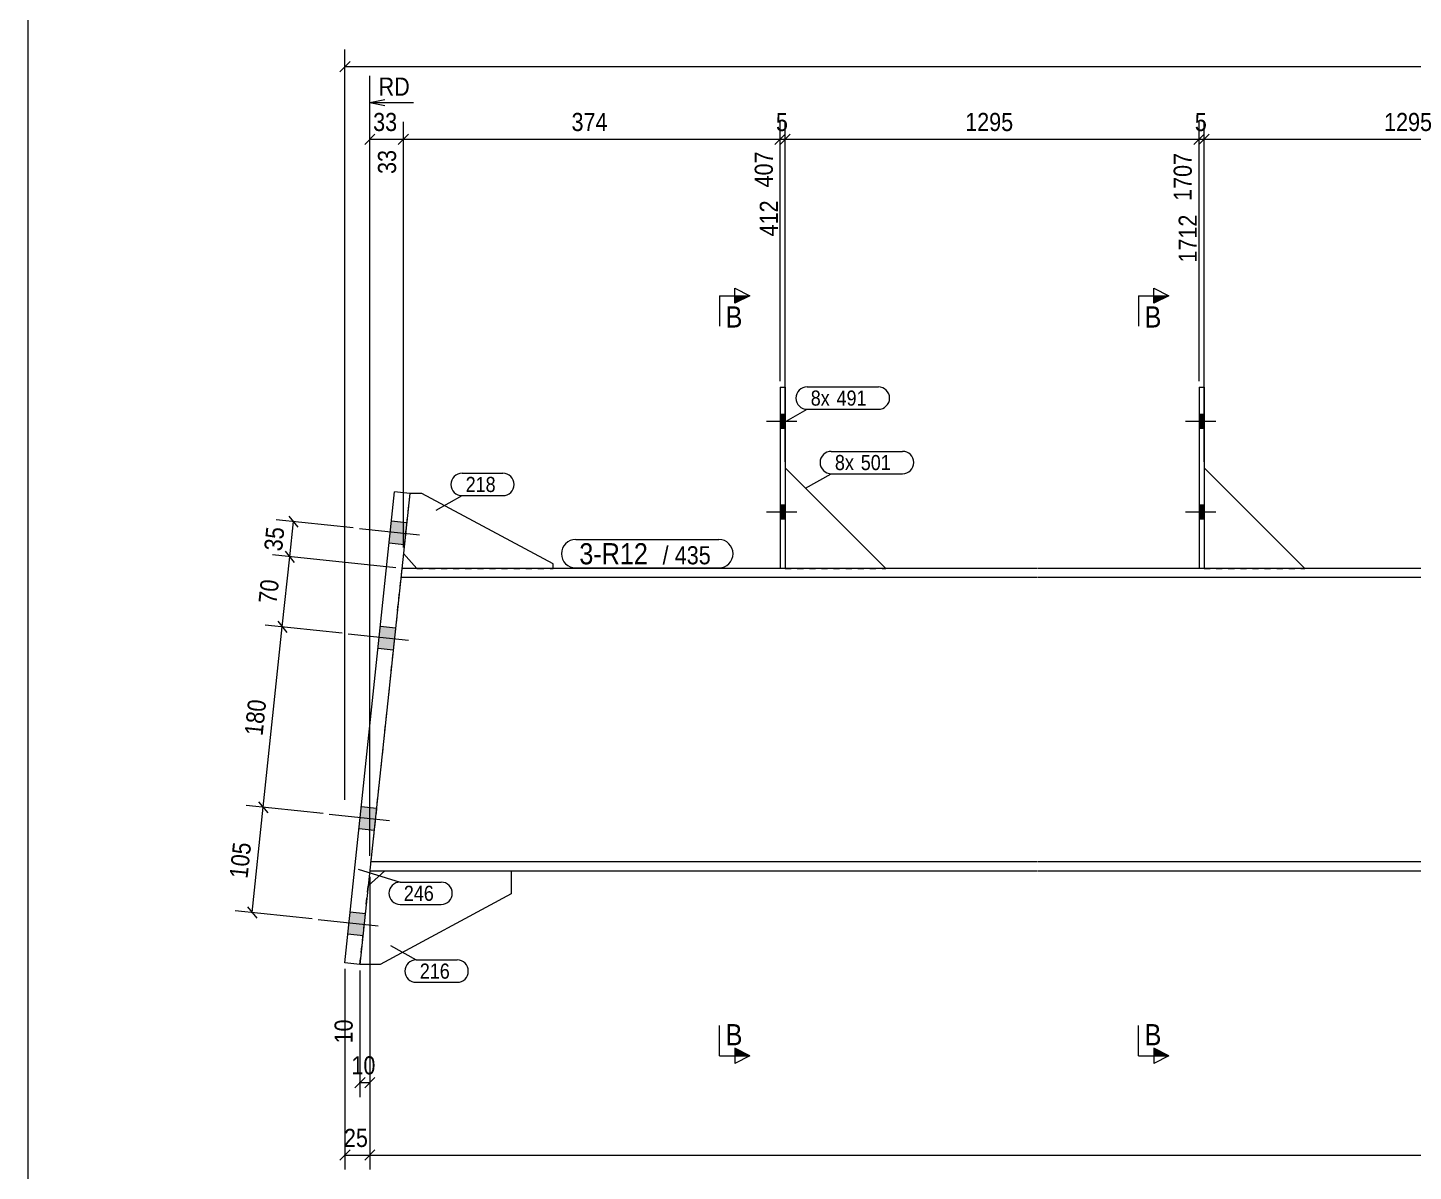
# Model space of a CAD drawing. Header units: millimetres. Extents: x 2 to 825, y 1 to 579.
# Drawn here: x 5 to 234, y 220.1 to 409.2 of the extents above; entities that cross this region are included whole.
import ezdxf

# ---------------------------------------------------------------- set-up
doc = ezdxf.new("R2010")
doc.units = ezdxf.units.MM
doc.linetypes.add('XKITLINE00', pattern=[0])
doc.linetypes.add('XKITLINE01', pattern=[4, 1, -1, 1, -1])
for name, color, linetype, lineweight in [('Bolt', 3, 'Continuous', 0), ('Dimensions', 7, 'Continuous', 0), ('DrawingSheet', 5, 'Continuous', 0), ('Part', 2, 'Continuous', 0), ('PartMark', 7, 'Continuous', 0), ('Section', 6, 'Continuous', 0)]:
    doc.layers.add(name, color=color, linetype=linetype, lineweight=lineweight)
doc.styles.add('ARIAL', font='ARIAL.TTF')

# ---------------------------------------------------------------- blocks, each defined once
blk = doc.blocks.new('*A2')
at = {"layer": 'Bolt'}
for points in [[(129.35, 345.26), (130.19, 345.26), (130.19, 342.93), (129.35, 342.93)], [(129.35, 345.26), (130.19, 345.26), (130.19, 342.93), (129.35, 342.93)], [(129.35, 330.26), (130.19, 330.26), (130.19, 327.93), (129.35, 327.93)], [(129.35, 330.26), (130.19, 330.26), (130.19, 327.93), (129.35, 327.93)]]:
    blk.add_hatch(color=3, dxfattribs=at).paths.add_polyline_path(points, flags=17)
at = {"layer": 'Bolt', "color": 3, "linetype": 'XKITLINE00', "lineweight": 0}
for p, q in [((132.12, 344.09), (127.12, 344.09)), ((132.12, 344.09), (127.12, 344.09)), ((130.19, 345.26), (129.35, 345.26)), ((130.19, 345.26), (129.35, 345.26)), ((130.19, 342.93), (129.35, 342.93)), ((130.19, 342.93), (129.35, 342.93)), ((130.19, 330.26), (129.35, 330.26)), ((130.19, 330.26), (129.35, 330.26)), ((132.12, 329.09), (127.12, 329.09)), ((132.12, 329.09), (127.12, 329.09)), ((130.19, 327.93), (129.35, 327.93)), ((130.19, 327.93), (129.35, 327.93))]:
    blk.add_line(p, q, dxfattribs=at)
blk = doc.blocks.new('*A9')
at = {"layer": 'Bolt'}
for points in [[(198.59, 345.26), (199.42, 345.26), (199.42, 342.93), (198.59, 342.93)], [(198.59, 345.26), (199.42, 345.26), (199.42, 342.93), (198.59, 342.93)], [(198.59, 330.26), (199.42, 330.26), (199.42, 327.93), (198.59, 327.93)], [(198.59, 330.26), (199.42, 330.26), (199.42, 327.93), (198.59, 327.93)]]:
    blk.add_hatch(color=3, dxfattribs=at).paths.add_polyline_path(points, flags=17)
at = {"layer": 'Bolt', "color": 3, "linetype": 'XKITLINE00', "lineweight": 0}
for p, q in [((201.35, 344.09), (196.35, 344.09)), ((201.35, 344.09), (196.35, 344.09)), ((199.42, 345.26), (198.59, 345.26)), ((199.42, 345.26), (198.59, 345.26)), ((199.42, 342.93), (198.59, 342.93)), ((199.42, 342.93), (198.59, 342.93)), ((199.42, 330.26), (198.59, 330.26)), ((199.42, 330.26), (198.59, 330.26)), ((201.35, 329.09), (196.35, 329.09)), ((201.35, 329.09), (196.35, 329.09)), ((199.42, 327.93), (198.59, 327.93)), ((199.42, 327.93), (198.59, 327.93))]:
    blk.add_line(p, q, dxfattribs=at)
blk = doc.blocks.new('*A11')
at = {"layer": 'Bolt'}
for points in [[(67.24, 323.74), (64.75, 324), (65.14, 327.65), (67.62, 327.39)], [(67.24, 323.74), (64.75, 324), (65.14, 327.65), (67.62, 327.39)], [(65.4, 306.34), (62.92, 306.6), (63.3, 310.24), (65.79, 309.98)], [(65.4, 306.34), (62.92, 306.6), (63.3, 310.24), (65.79, 309.98)], [(62.26, 276.5), (59.77, 276.76), (60.15, 280.41), (62.64, 280.15)], [(62.26, 276.5), (59.77, 276.76), (60.15, 280.41), (62.64, 280.15)], [(60.42, 259.1), (57.93, 259.36), (58.32, 263.01), (60.8, 262.74)], [(60.42, 259.1), (57.93, 259.36), (58.32, 263.01), (60.8, 262.74)]]:
    blk.add_hatch(color=3, dxfattribs=at).paths.add_polyline_path(points, flags=17)
at = {"layer": 'Bolt', "color": 3, "linetype": 'XKITLINE00', "lineweight": 0}
for p, q in [((65.14, 327.65), (67.62, 327.39)), ((65.14, 327.65), (67.62, 327.39)), ((59.81, 326.37), (69.75, 325.32)), ((59.81, 326.37), (69.75, 325.32)), ((64.75, 324), (67.24, 323.74)), ((64.75, 324), (67.24, 323.74)), ((63.3, 310.24), (65.79, 309.98)), ((63.3, 310.24), (65.79, 309.98)), ((57.97, 308.96), (67.92, 307.91)), ((57.97, 308.96), (67.92, 307.91)), ((62.92, 306.6), (65.4, 306.34)), ((62.92, 306.6), (65.4, 306.34)), ((60.15, 280.41), (62.64, 280.15)), ((60.15, 280.41), (62.64, 280.15)), ((54.82, 279.13), (64.77, 278.08)), ((54.82, 279.13), (64.77, 278.08)), ((59.77, 276.76), (62.26, 276.5)), ((59.77, 276.76), (62.26, 276.5)), ((52.99, 261.72), (62.93, 260.68)), ((52.99, 261.72), (62.93, 260.68)), ((58.32, 263.01), (60.8, 262.74)), ((58.32, 263.01), (60.8, 262.74)), ((57.93, 259.36), (60.42, 259.1)), ((57.93, 259.36), (60.42, 259.1))]:
    blk.add_line(p, q, dxfattribs=at)
blk = doc.blocks.new('*A12')
at = {"layer": 'Part', "color": 7, "linetype": 'XKITLINE01', "lineweight": 0}
blk.add_line((66.82, 319.76), (61.54, 269.76), dxfattribs=at)
at = {"layer": 'Part', "color": 2, "linetype": 'XKITLINE00', "lineweight": 0}
for p, q in [((171.85, 319.76), (66.82, 319.76)), ((241.09, 319.76), (171.95, 319.76)), ((171.85, 318.26), (66.66, 318.26)), ((241.09, 318.26), (171.95, 318.26)), ((171.85, 271.26), (61.7, 271.26)), ((241.09, 271.26), (171.95, 271.26)), ((61.54, 269.76), (171.85, 269.76)), ((171.95, 269.76), (241.09, 269.76))]:
    blk.add_line(p, q, dxfattribs=at)
blk = doc.blocks.new('*A13')
at = {"layer": 'Part', "color": 2, "linetype": 'XKITLINE00', "lineweight": 0}
blk.add_line((146.85, 319.76), (130.19, 336.43), dxfattribs=at)
at = {"layer": 'Part', "color": 7, "linetype": 'XKITLINE01', "lineweight": 0}
for p, q in [((130.19, 336.43), (130.19, 319.76)), ((130.19, 319.76), (146.85, 319.76))]:
    blk.add_line(p, q, dxfattribs=at)
blk = doc.blocks.new('*A14')
at = {"layer": 'Part', "color": 2, "linetype": 'XKITLINE00', "lineweight": 0}
for p, q in [((129.35, 349.76), (130.19, 349.76)), ((129.35, 349.76), (129.35, 319.76)), ((130.19, 349.76), (130.19, 319.76))]:
    blk.add_line(p, q, dxfattribs=at)
at = {"layer": 'Part', "color": 7, "linetype": 'XKITLINE01', "lineweight": 0}
blk.add_line((130.19, 319.76), (129.35, 319.76), dxfattribs=at)
blk = doc.blocks.new('*A26')
at = {"layer": 'Part', "color": 2, "linetype": 'XKITLINE00', "lineweight": 0}
blk.add_line((216.09, 319.76), (199.42, 336.43), dxfattribs=at)
at = {"layer": 'Part', "color": 7, "linetype": 'XKITLINE01', "lineweight": 0}
for p, q in [((199.42, 336.43), (199.42, 319.76)), ((199.42, 319.76), (216.09, 319.76))]:
    blk.add_line(p, q, dxfattribs=at)
blk = doc.blocks.new('*A27')
at = {"layer": 'Part', "color": 2, "linetype": 'XKITLINE00', "lineweight": 0}
for p, q in [((198.59, 349.76), (199.42, 349.76)), ((198.59, 349.76), (198.59, 319.76)), ((199.42, 349.76), (199.42, 319.76))]:
    blk.add_line(p, q, dxfattribs=at)
at = {"layer": 'Part', "color": 7, "linetype": 'XKITLINE01', "lineweight": 0}
blk.add_line((199.42, 319.76), (198.59, 319.76), dxfattribs=at)
blk = doc.blocks.new('*A30')
at = {"layer": 'Part', "color": 2, "linetype": 'XKITLINE00', "lineweight": 0}
for p, q in [((57.43, 254.55), (65.64, 332.45)), ((68.13, 332.19), (59.91, 254.29)), ((68.13, 332.19), (65.64, 332.45)), ((59.91, 254.29), (57.43, 254.55))]:
    blk.add_line(p, q, dxfattribs=at)
blk = doc.blocks.new('*A31')
at = {"layer": 'Part', "color": 7, "linetype": 'XKITLINE01', "lineweight": 0}
for p, q in [((68.13, 332.19), (67.08, 322.25)), ((69.32, 319.76), (91.82, 319.76))]:
    blk.add_line(p, q, dxfattribs=at)
at = {"layer": 'Part', "color": 2, "linetype": 'XKITLINE00', "lineweight": 0}
for p, q in [((70.15, 332.19), (68.13, 332.19)), ((91.82, 320.53), (70.15, 332.19)), ((67.08, 322.25), (69.32, 319.76)), ((91.82, 319.76), (91.82, 320.53))]:
    blk.add_line(p, q, dxfattribs=at)
blk = doc.blocks.new('*A32')
at = {"layer": 'Part', "color": 2, "linetype": 'XKITLINE00', "lineweight": 0}
for p, q in [((61.28, 267.27), (64.04, 269.76)), ((84.91, 269.76), (84.91, 265.96)), ((84.91, 265.96), (63.25, 254.29)), ((63.25, 254.29), (59.91, 254.29))]:
    blk.add_line(p, q, dxfattribs=at)
at = {"layer": 'Part', "color": 7, "linetype": 'XKITLINE01', "lineweight": 0}
for p, q in [((64.04, 269.76), (84.91, 269.76)), ((59.91, 254.29), (61.28, 267.27))]:
    blk.add_line(p, q, dxfattribs=at)
blk = doc.blocks.new('*A68')
at = {"layer": 'DrawingSheet', "color": 5, "linetype": 'XKITLINE00', "lineweight": 0}
blk.add_line((5, 579), (5, 5), dxfattribs=at)
blk = doc.blocks.new('*A76')
at = {"layer": 'Dimensions', "color": 7, "linetype": 'XKITLINE00', "lineweight": 0}
for p, q in [((57.43, 281.53), (57.43, 405.61)), ((58.28, 403.61), (56.58, 401.91)), ((57.43, 402.76), (642.3, 402.76))]:
    blk.add_line(p, q, dxfattribs=at)
at = {"layer": 'Dimensions', "color": 3}
blk.add_point((57.43, 402.76), dxfattribs=at)
blk = doc.blocks.new('*A77')
at = {"layer": 'Dimensions', "color": 7, "linetype": 'XKITLINE00', "lineweight": 0}
for p, q in [((61.54, 268.76), (61.54, 220.36)), ((57.43, 253.55), (57.43, 220.36)), ((58.28, 223.61), (56.58, 221.91)), ((57.43, 222.76), (61.54, 222.76)), ((62.39, 223.61), (60.7, 221.91))]:
    blk.add_line(p, q, dxfattribs=at)
at = {"layer": 'Dimensions', "color": 3}
for p in [(57.43, 222.76), (61.54, 222.76)]:
    blk.add_point(p, dxfattribs=at)
at = {"layer": 'Dimensions', "color": 3, "style": 'ARIAL', "width": 0.85}
blk.add_text('25', height=3, dxfattribs=at).set_placement((57.26, 224.11))
blk = doc.blocks.new('*A78')
at = {"layer": 'Dimensions', "color": 7, "linetype": 'XKITLINE00', "lineweight": 0}
for p, q in [((61.54, 268.76), (61.54, 232.36)), ((59.91, 253.29), (59.91, 232.36)), ((60.76, 235.61), (59.06, 233.91)), ((59.91, 234.76), (61.54, 234.76)), ((62.39, 235.61), (60.7, 233.91))]:
    blk.add_line(p, q, dxfattribs=at)
at = {"layer": 'Dimensions', "color": 3}
for p in [(59.91, 234.76), (61.54, 234.76)]:
    blk.add_point(p, dxfattribs=at)
at = {"layer": 'Dimensions', "color": 3, "style": 'ARIAL', "width": 0.85}
blk.add_text('10', height=3, rotation=90.0002, dxfattribs=at).set_placement((58.71, 241.23))
blk.add_text('10', height=3, dxfattribs=at).set_placement((58.5, 236.11))
blk = doc.blocks.new('*A79')
at = {"layer": 'Dimensions', "color": 7, "linetype": 'XKITLINE00', "lineweight": 0}
for p, q in [((65.82, 319.87), (45.46, 322.01)), ((47.08, 310.11), (48.3, 321.71)), ((47.54, 322.65), (49.05, 320.78)), ((56.98, 309.07), (44.24, 310.41)), ((46.32, 311.04), (47.83, 309.18))]:
    blk.add_line(p, q, dxfattribs=at)
at = {"layer": 'Dimensions', "color": 3}
for p in [(48.3, 321.71), (47.08, 310.11)]:
    blk.add_point(p, dxfattribs=at)
at = {"layer": 'Dimensions', "color": 3, "style": 'ARIAL', "width": 0.85}
blk.add_text('70', height=3, rotation=83.9784, dxfattribs=at).set_placement((46.11, 313.84))
blk = doc.blocks.new('*A80')
at = {"layer": 'Dimensions', "color": 7, "linetype": 'XKITLINE00', "lineweight": 0}
for p, q in [((58.81, 326.47), (46.08, 327.81)), ((48.16, 328.45), (49.67, 326.58)), ((48.3, 321.71), (48.91, 327.52)), ((65.82, 319.87), (45.46, 322.01)), ((47.54, 322.65), (49.05, 320.78))]:
    blk.add_line(p, q, dxfattribs=at)
at = {"layer": 'Dimensions', "color": 3}
for p in [(48.91, 327.52), (48.3, 321.71)]:
    blk.add_point(p, dxfattribs=at)
at = {"layer": 'Dimensions', "color": 3, "style": 'ARIAL', "width": 0.85}
blk.add_text('35', height=3, rotation=83.9784, dxfattribs=at).set_placement((47.03, 322.54))
blk = doc.blocks.new('*A84')
at = {"layer": 'PartMark', "color": 7, "linetype": 'XKITLINE00', "lineweight": 0}
for p, q in [((59.63, 270.06), (66.56, 267.91)), ((66.56, 267.91), (73.32, 267.91)), ((66.56, 264.21), (73.32, 264.21))]:
    blk.add_line(p, q, dxfattribs=at)
for centre, start, end in [((66.56, 266.06), 90, 270), ((73.32, 266.06), 270, 90)]:
    blk.add_arc(centre, 1.85, start, end, dxfattribs=at)
at = {"layer": 'PartMark', "color": 3, "style": 'ARIAL', "width": 0.85}
blk.add_text('246', height=2.5, dxfattribs=at).set_placement((67.16, 264.81))
blk = doc.blocks.new('*A85')
at = {"layer": 'PartMark', "color": 7, "linetype": 'XKITLINE00', "lineweight": 0}
for p, q in [((76.78, 335.52), (83.54, 335.52)), ((72.53, 329.43), (76.78, 331.82)), ((76.78, 331.82), (83.54, 331.82))]:
    blk.add_line(p, q, dxfattribs=at)
for centre, start, end in [((76.78, 333.67), 90, 270), ((83.54, 333.67), 270, 90)]:
    blk.add_arc(centre, 1.85, start, end, dxfattribs=at)
at = {"layer": 'PartMark', "color": 3, "style": 'ARIAL', "width": 0.85}
blk.add_text('218', height=2.5, dxfattribs=at).set_placement((77.38, 332.42))
blk = doc.blocks.new('*A86')
at = {"layer": 'PartMark', "color": 7, "linetype": 'XKITLINE00', "lineweight": 0}
for p, q in [((64.96, 257.43), (69.2, 255.04)), ((69.2, 255.04), (75.97, 255.04)), ((69.2, 251.34), (75.97, 251.34))]:
    blk.add_line(p, q, dxfattribs=at)
for centre, start, end in [((69.2, 253.19), 90, 270), ((75.97, 253.19), 270, 90)]:
    blk.add_arc(centre, 1.85, start, end, dxfattribs=at)
at = {"layer": 'PartMark', "color": 3, "style": 'ARIAL', "width": 0.85}
blk.add_text('216', height=2.5, dxfattribs=at).set_placement((69.8, 251.94))
blk = doc.blocks.new('*A87')
at = {"layer": 'PartMark', "color": 7, "linetype": 'XKITLINE00', "lineweight": 0}
for p, q in [((95.57, 324.56), (119.22, 324.56)), ((95.57, 319.86), (119.22, 319.86))]:
    blk.add_line(p, q, dxfattribs=at)
for centre, start, end in [((95.57, 322.21), 90, 270), ((119.22, 322.21), 270, 90)]:
    blk.add_arc(centre, 2.35, start, end, dxfattribs=at)
at = {"layer": 'PartMark', "color": 1, "style": 'ARIAL', "width": 0.85}
blk.add_text('3-R12', height=3.5, dxfattribs=at).set_placement((96.17, 320.46))
at = {"layer": 'PartMark', "color": 3, "style": 'ARIAL', "width": 0.85}
for s, p in [('/', (109.93, 320.46)), ('435', (111.94, 320.46))]:
    blk.add_text(s, height=3, dxfattribs=at).set_placement(p)
blk = doc.blocks.new('*A89')
at = {"layer": 'PartMark', "color": 7, "linetype": 'XKITLINE00', "lineweight": 0}
for p, q in [((137.81, 339.14), (149.59, 339.14)), ((133.57, 333.04), (137.81, 335.44)), ((137.81, 335.44), (149.59, 335.44))]:
    blk.add_line(p, q, dxfattribs=at)
for centre, start, end in [((137.81, 337.29), 90, 270), ((149.59, 337.29), 270, 90)]:
    blk.add_arc(centre, 1.85, start, end, dxfattribs=at)
at = {"layer": 'PartMark', "color": 3, "style": 'ARIAL', "width": 0.85}
for s, p in [('8x', (138.41, 336.04)), ('501', (142.68, 336.04))]:
    blk.add_text(s, height=2.5, dxfattribs=at).set_placement(p)
blk = doc.blocks.new('*A90')
at = {"layer": 'PartMark', "color": 7, "linetype": 'XKITLINE00', "lineweight": 0}
for p, q in [((133.81, 349.8), (145.59, 349.8)), ((129.57, 343.71), (133.81, 346.1)), ((133.81, 346.1), (145.59, 346.1))]:
    blk.add_line(p, q, dxfattribs=at)
for centre, start, end in [((133.81, 347.95), 90, 270), ((145.59, 347.95), 270, 90)]:
    blk.add_arc(centre, 1.85, start, end, dxfattribs=at)
at = {"layer": 'PartMark', "color": 3, "style": 'ARIAL', "width": 0.85}
for s, p in [('8x', (134.41, 346.7)), ('491', (138.68, 346.7))]:
    blk.add_text(s, height=2.5, dxfattribs=at).set_placement(p)
blk = doc.blocks.new('*A92')
at = {"layer": 'Section'}
for points in [[(121.85, 364.87), (124.35, 364.87), (121.85, 363.62)], [(121.85, 240.43), (124.35, 239.18), (121.85, 239.18)]]:
    blk.add_hatch(color=3, dxfattribs=at).paths.add_polyline_path(points, flags=17)
at = {"layer": 'Section', "color": 1, "linetype": 'XKITLINE00', "lineweight": 0}
for p, q in [((119.35, 364.87), (119.35, 359.87)), ((119.35, 364.87), (124.35, 364.87)), ((119.35, 239.18), (119.35, 244.18)), ((119.35, 239.18), (124.35, 239.18))]:
    blk.add_line(p, q, dxfattribs=at)
at = {"layer": 'Section', "color": 3, "linetype": 'XKITLINE00', "lineweight": 0}
for p, q in [((121.85, 363.62), (121.85, 366.12)), ((121.85, 366.12), (124.35, 364.87)), ((124.35, 364.87), (121.85, 363.62)), ((124.35, 239.18), (121.85, 240.43)), ((121.85, 240.43), (121.85, 237.93)), ((124.35, 239.18), (121.85, 237.93))]:
    blk.add_line(p, q, dxfattribs=at)
at = {"layer": 'Section', "color": 7, "style": 'ARIAL', "width": 0.85}
for p in [(120.35, 359.62), (120.35, 240.93)]:
    blk.add_text('B', height=3.5, dxfattribs=at).set_placement(p)
blk = doc.blocks.new('*A96')
at = {"layer": 'Section'}
for points in [[(191.09, 364.87), (193.59, 364.87), (191.09, 363.62)], [(191.09, 240.43), (193.59, 239.18), (191.09, 239.18)]]:
    blk.add_hatch(color=3, dxfattribs=at).paths.add_polyline_path(points, flags=17)
at = {"layer": 'Section', "color": 1, "linetype": 'XKITLINE00', "lineweight": 0}
for p, q in [((188.59, 364.87), (188.59, 359.87)), ((188.59, 364.87), (193.59, 364.87)), ((188.59, 239.18), (188.59, 244.18)), ((188.59, 239.18), (193.59, 239.18))]:
    blk.add_line(p, q, dxfattribs=at)
at = {"layer": 'Section', "color": 3, "linetype": 'XKITLINE00', "lineweight": 0}
for p, q in [((191.09, 363.62), (191.09, 366.12)), ((191.09, 366.12), (193.59, 364.87)), ((193.59, 364.87), (191.09, 363.62)), ((193.59, 239.18), (191.09, 240.43)), ((191.09, 240.43), (191.09, 237.93)), ((193.59, 239.18), (191.09, 237.93))]:
    blk.add_line(p, q, dxfattribs=at)
at = {"layer": 'Section', "color": 7, "style": 'ARIAL', "width": 0.85}
for p in [(189.59, 359.62), (189.59, 240.93)]:
    blk.add_text('B', height=3.5, dxfattribs=at).set_placement(p)
blk = doc.blocks.new('*A99')
at = {"layer": 'Dimensions', "color": 7, "linetype": 'XKITLINE00', "lineweight": 0}
for p, q in [((53.83, 279.23), (41.09, 280.58)), ((42.09, 262.87), (43.93, 280.28)), ((43.17, 281.21), (44.68, 279.34)), ((41.34, 263.81), (42.85, 261.94)), ((51.99, 261.83), (39.26, 263.17))]:
    blk.add_line(p, q, dxfattribs=at)
at = {"layer": 'Dimensions', "color": 3}
for p in [(43.93, 280.28), (42.09, 262.87)]:
    blk.add_point(p, dxfattribs=at)
at = {"layer": 'Dimensions', "color": 3, "style": 'ARIAL', "width": 0.85}
blk.add_text('105', height=3, rotation=83.9784, dxfattribs=at).set_placement((41.32, 268.4))
blk = doc.blocks.new('*A100')
at = {"layer": 'Dimensions', "color": 7, "linetype": 'XKITLINE00', "lineweight": 0}
for p, q in [((43.93, 280.28), (47.08, 310.11)), ((56.98, 309.07), (44.24, 310.41)), ((46.32, 311.04), (47.83, 309.18)), ((53.83, 279.23), (41.09, 280.58)), ((43.17, 281.21), (44.68, 279.34))]:
    blk.add_line(p, q, dxfattribs=at)
at = {"layer": 'Dimensions', "color": 3}
for p in [(47.08, 310.11), (43.93, 280.28)]:
    blk.add_point(p, dxfattribs=at)
at = {"layer": 'Dimensions', "color": 3, "style": 'ARIAL', "width": 0.85}
blk.add_text('180', height=3, rotation=83.9784, dxfattribs=at).set_placement((43.81, 292.02))
blk = doc.blocks.new('*A101')
at = {"layer": 'Dimensions', "color": 7, "linetype": 'XKITLINE00', "lineweight": 0}
for p, q in [((61.54, 268.76), (61.54, 220.36)), ((62.39, 223.61), (60.7, 221.91)), ((61.54, 222.76), (639.64, 222.76))]:
    blk.add_line(p, q, dxfattribs=at)
at = {"layer": 'Dimensions', "color": 3}
blk.add_point((61.54, 222.76), dxfattribs=at)
blk = doc.blocks.new('*A103')
at = {"layer": 'Dimensions', "color": 7, "linetype": 'XKITLINE00', "lineweight": 0}
for p, q in [((61.54, 272.26), (61.54, 401.26)), ((64.04, 397.26), (61.54, 396.76)), ((64.04, 396.26), (61.54, 396.76)), ((68.77, 396.76), (61.54, 396.76)), ((62.39, 391.61), (60.7, 389.91)), ((61.54, 272.26), (61.54, 393.61)), ((67.93, 391.61), (66.23, 389.91)), ((67.08, 323.25), (67.08, 393.61)), ((61.54, 390.76), (67.08, 390.76))]:
    blk.add_line(p, q, dxfattribs=at)
at = {"layer": 'Dimensions', "color": 7}
blk.add_point((61.54, 396.76), dxfattribs=at)
at = {"layer": 'Dimensions', "color": 3}
for p in [(61.54, 390.76), (67.08, 390.76)]:
    blk.add_point(p, dxfattribs=at)
at = {"layer": 'Dimensions', "color": 3, "style": 'ARIAL', "width": 0.85}
for s, p in [('RD', (62.99, 397.96)), ('33', (62.09, 392.11))]:
    blk.add_text(s, height=3, dxfattribs=at).set_placement(p)
blk.add_text('33', height=3, rotation=90.0002, dxfattribs=at).set_placement((65.88, 385.01))
blk = doc.blocks.new('*A104')
at = {"layer": 'Dimensions', "color": 7, "linetype": 'XKITLINE00', "lineweight": 0}
for p, q in [((67.93, 391.61), (66.23, 389.91)), ((67.08, 323.25), (67.08, 393.61)), ((130.2, 391.61), (128.5, 389.91)), ((129.35, 350.76), (129.35, 393.61)), ((67.08, 390.76), (129.35, 390.76))]:
    blk.add_line(p, q, dxfattribs=at)
at = {"layer": 'Dimensions', "color": 3}
for p in [(67.08, 390.76), (129.35, 390.76)]:
    blk.add_point(p, dxfattribs=at)
at = {"layer": 'Dimensions', "color": 3, "style": 'ARIAL', "width": 0.85}
blk.add_text('374', height=3, dxfattribs=at).set_placement((94.88, 392.11))
blk.add_text('407', height=3, rotation=90.0002, dxfattribs=at).set_placement((128.15, 382.79))
blk = doc.blocks.new('*A105')
at = {"layer": 'Dimensions', "color": 7, "linetype": 'XKITLINE00', "lineweight": 0}
for p, q in [((130.2, 391.61), (128.5, 389.91)), ((131.03, 391.61), (129.34, 389.91)), ((129.35, 350.76), (129.35, 393.61)), ((130.19, 337.43), (130.19, 393.61)), ((129.35, 390.76), (130.19, 390.76))]:
    blk.add_line(p, q, dxfattribs=at)
at = {"layer": 'Dimensions', "color": 3}
for p in [(129.35, 390.76), (130.19, 390.76)]:
    blk.add_point(p, dxfattribs=at)
at = {"layer": 'Dimensions', "color": 3, "style": 'ARIAL', "width": 0.85}
blk.add_text('5', height=3, dxfattribs=at).set_placement((128.66, 392.11))
blk.add_text('412', height=3, rotation=90.0002, dxfattribs=at).set_placement((128.99, 374.69))
blk = doc.blocks.new('*A106')
at = {"layer": 'Dimensions', "color": 7, "linetype": 'XKITLINE00', "lineweight": 0}
for p, q in [((131.03, 391.61), (129.34, 389.91)), ((130.19, 337.43), (130.19, 393.61)), ((199.43, 391.61), (197.74, 389.91)), ((198.59, 350.76), (198.59, 393.61)), ((130.19, 390.76), (198.59, 390.76))]:
    blk.add_line(p, q, dxfattribs=at)
at = {"layer": 'Dimensions', "color": 3}
for p in [(130.19, 390.76), (198.59, 390.76)]:
    blk.add_point(p, dxfattribs=at)
at = {"layer": 'Dimensions', "color": 3, "style": 'ARIAL', "width": 0.85}
blk.add_text('1295', height=3, dxfattribs=at).set_placement((159.94, 392.11))
blk.add_text('1707', height=3, rotation=90.0002, dxfattribs=at).set_placement((197.39, 380.56))
blk = doc.blocks.new('*A107')
at = {"layer": 'Dimensions', "color": 7, "linetype": 'XKITLINE00', "lineweight": 0}
for p, q in [((199.43, 391.61), (197.74, 389.91)), ((200.27, 391.61), (198.57, 389.91)), ((198.59, 350.76), (198.59, 393.61)), ((199.42, 337.43), (199.42, 393.61)), ((198.59, 390.76), (199.42, 390.76))]:
    blk.add_line(p, q, dxfattribs=at)
at = {"layer": 'Dimensions', "color": 3}
for p in [(198.59, 390.76), (199.42, 390.76)]:
    blk.add_point(p, dxfattribs=at)
at = {"layer": 'Dimensions', "color": 3, "style": 'ARIAL', "width": 0.85}
blk.add_text('5', height=3, dxfattribs=at).set_placement((197.89, 392.11))
blk.add_text('1712', height=3, rotation=90.0002, dxfattribs=at).set_placement((198.22, 370.36))
blk = doc.blocks.new('*A108')
at = {"layer": 'Dimensions', "color": 7, "linetype": 'XKITLINE00', "lineweight": 0}
for p, q in [((200.27, 391.61), (198.57, 389.91)), ((199.42, 337.43), (199.42, 393.61)), ((268.67, 391.61), (266.97, 389.91)), ((267.82, 350.76), (267.82, 393.61)), ((199.42, 390.76), (267.82, 390.76))]:
    blk.add_line(p, q, dxfattribs=at)
at = {"layer": 'Dimensions', "color": 3}
for p in [(199.42, 390.76), (267.82, 390.76)]:
    blk.add_point(p, dxfattribs=at)
at = {"layer": 'Dimensions', "color": 3, "style": 'ARIAL', "width": 0.85}
blk.add_text('1295', height=3, dxfattribs=at).set_placement((229.17, 392.11))
blk.add_text('3007', height=3, rotation=90.0002, dxfattribs=at).set_placement((266.62, 380.56))

msp = doc.modelspace()

# ---------------------------------------------------------------- block references
at = {"lineweight": 0}
for name in ['*A68', '*A76', '*A103', '*A104', '*A105', '*A106', '*A107', '*A108', '*A92', '*A96', '*A14', '*A90', '*A27', '*A2', '*A9', '*A89', '*A85', '*A13', '*A26', '*A30', '*A31', '*A80', '*A11', '*A87', '*A79', '*A101', '*A100', '*A99', '*A78', '*A77', '*A84', '*A32', '*A86']:
    msp.add_blockref(name, (0, 0), dxfattribs=at)
at = {"layer": 'Part', "lineweight": 0}
msp.add_blockref('*A12', (0, 0), dxfattribs=at)

doc.saveas('drawing.dxf')
